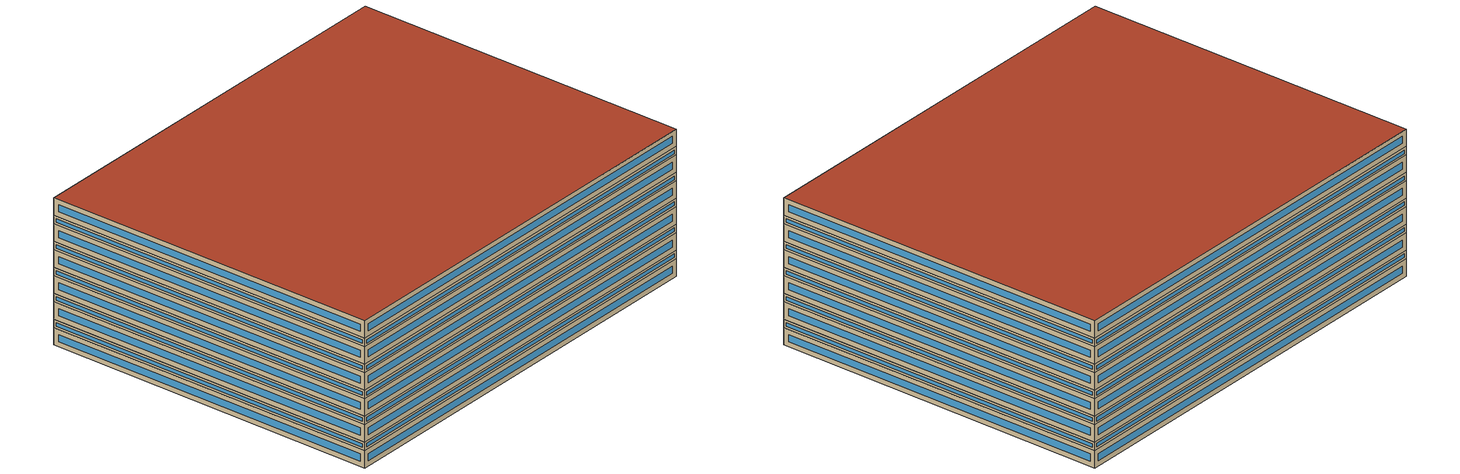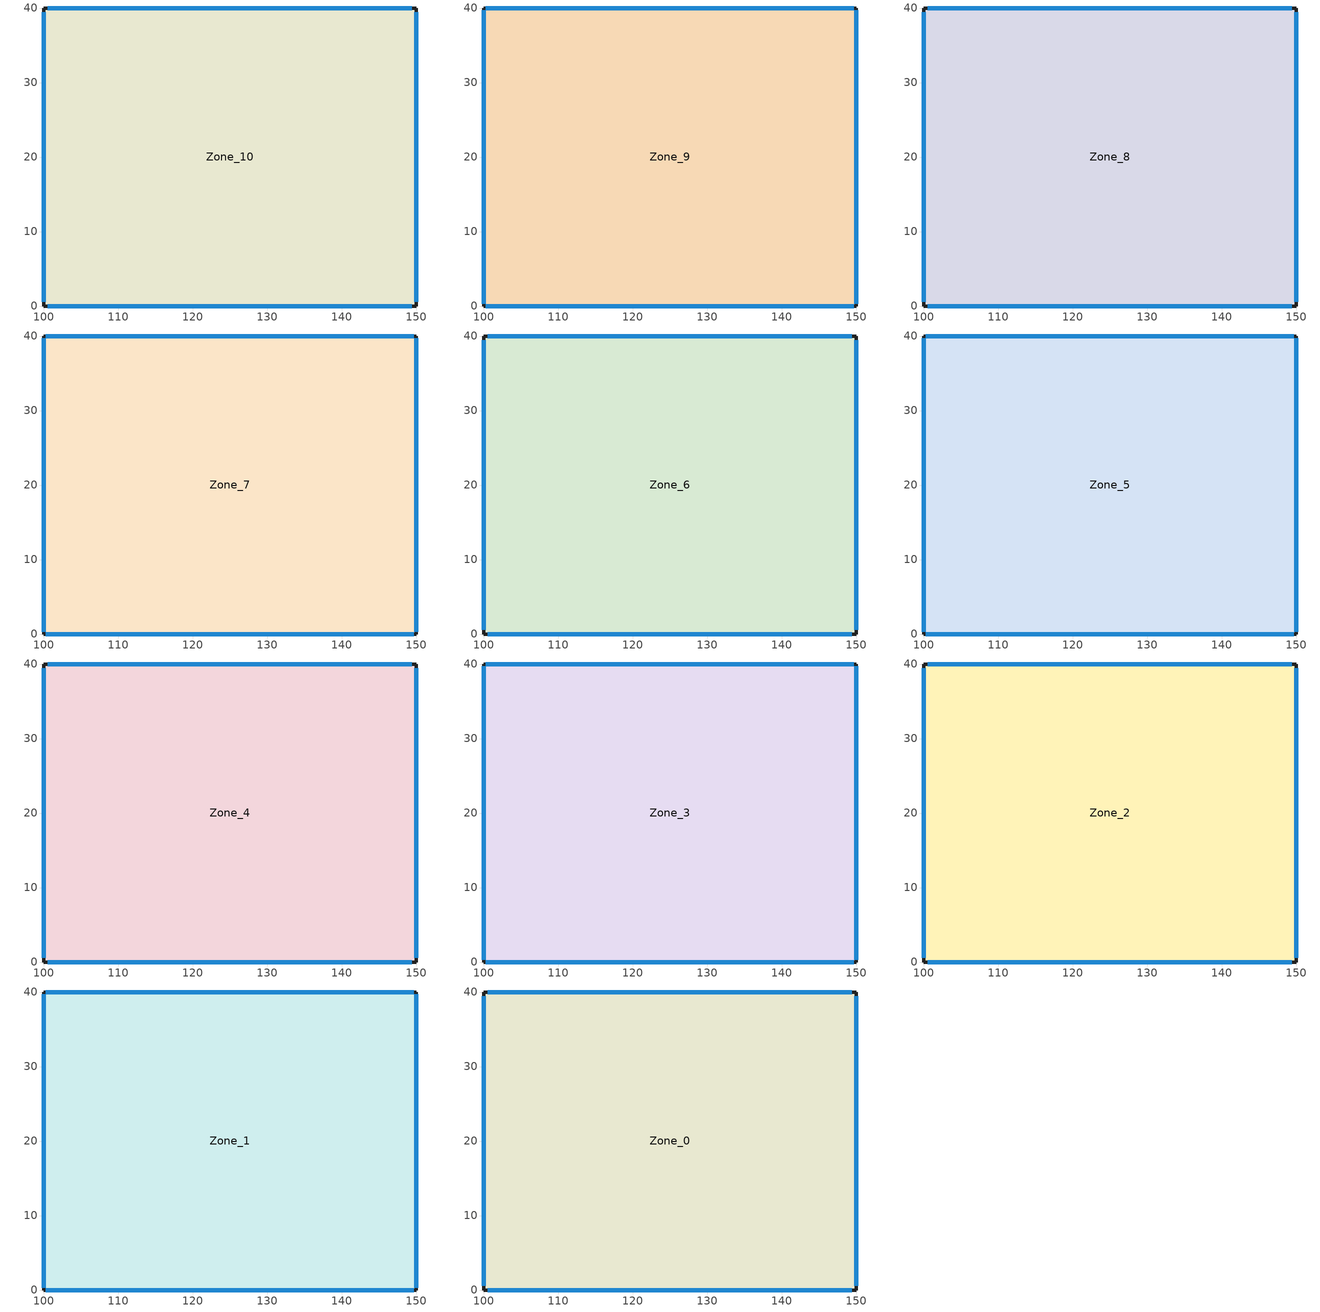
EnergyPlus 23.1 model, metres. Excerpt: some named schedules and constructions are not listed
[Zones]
Zone_10
 floor outside (90.1-2019 Nonresidential CZ 0 Exterior Floor (Mass)): 150,0 100,0 100,40 150,40 z0.5
 wall outside (90.1-2019 Nonresidential CZ 0 Exterior Wall (Mass)): 150,0 150,40 100,40 100,0 150,0 z0.5:2.5
 window (90.1-2019 Nonresidential CZ 0 Glazing (Operable)): 150,0.59 150,39.41 / 149.41,40 100.59,40 / 100,39.41 100,0.59 / 100.59,0 149.41,0 z1.09:1.91
Zone_9
 floor to Zone_10 (Interior Slab (Mass)_FLIPPED): 150,0 100,0 100,40 150,40 z2.5
 wall outside (90.1-2019 Nonresidential CZ 0 Exterior Wall (Mass)): 150,0 150,40 100,40 100,0 150,0 z2.5:3.5
 window (90.1-2019 Nonresidential CZ 0 Glazing (Operable)): 150,0.3 150,39.7 / 149.7,40 100.3,40 / 100,39.7 100,0.3 / 100.3,0 149.7,0 z2.8:3.2
Zone_8
 floor to Zone_9 (Interior Slab (Mass)_FLIPPED): 150,0 100,0 100,40 150,40 z3.5
 wall outside (90.1-2019 Nonresidential CZ 0 Exterior Wall (Mass)): 150,0 150,40 100,40 100,0 150,0 z3.5:5.5
 window (90.1-2019 Nonresidential CZ 0 Glazing (Operable)): 150,0.59 150,39.41 / 149.41,40 100.59,40 / 100,39.41 100,0.59 / 100.59,0 149.41,0 z4.09:4.91
Zone_7
 floor to Zone_8 (Interior Slab (Mass)_FLIPPED): 150,0 100,0 100,40 150,40 z5.5
 wall outside (90.1-2019 Nonresidential CZ 0 Exterior Wall (Mass)): 150,0 150,40 100,40 100,0 150,0 z5.5:6.5
 window (90.1-2019 Nonresidential CZ 0 Glazing (Operable)): 150,0.3 150,39.7 / 149.7,40 100.3,40 / 100,39.7 100,0.3 / 100.3,0 149.7,0 z5.8:6.2
Zone_6
 floor to Zone_7 (Interior Slab (Mass)_FLIPPED): 150,0 100,0 100,40 150,40 z6.5
 wall outside (90.1-2019 Nonresidential CZ 0 Exterior Wall (Mass)): 150,0 150,40 100,40 100,0 150,0 z6.5:8.5
 window (90.1-2019 Nonresidential CZ 0 Glazing (Operable)): 150,0.59 150,39.41 / 149.41,40 100.59,40 / 100,39.41 100,0.59 / 100.59,0 149.41,0 z7.09:7.91
Zone_5
 floor to Zone_6 (Interior Slab (Mass)_FLIPPED): 150,0 100,0 100,40 150,40 z8.5
 wall outside (90.1-2019 Nonresidential CZ 0 Exterior Wall (Mass)): 150,0 150,40 100,40 100,0 150,0 z8.5:9.5
 window (90.1-2019 Nonresidential CZ 0 Glazing (Operable)): 150,0.3 150,39.7 / 149.7,40 100.3,40 / 100,39.7 100,0.3 / 100.3,0 149.7,0 z8.8:9.2
Zone_4
 floor to Zone_5 (Interior Slab (Mass)_FLIPPED): 150,0 100,0 100,40 150,40 z9.5
 wall outside (90.1-2019 Nonresidential CZ 0 Exterior Wall (Mass)): 150,0 150,40 100,40 100,0 150,0 z9.5:11.5
 window (90.1-2019 Nonresidential CZ 0 Glazing (Operable)): 150,0.59 150,39.41 / 149.41,40 100.59,40 / 100,39.41 100,0.59 / 100.59,0 149.41,0 z10.09:10.91
Zone_3
 floor to Zone_4 (Interior Slab (Mass)_FLIPPED): 150,0 100,0 100,40 150,40 z11.5
 wall outside (90.1-2019 Nonresidential CZ 0 Exterior Wall (Mass)): 150,0 150,40 100,40 100,0 150,0 z11.5:12.5
 window (90.1-2019 Nonresidential CZ 0 Glazing (Operable)): 150,0.3 150,39.7 / 149.7,40 100.3,40 / 100,39.7 100,0.3 / 100.3,0 149.7,0 z11.8:12.2
Zone_2
 floor to Zone_3 (Interior Slab (Mass)_FLIPPED): 150,0 100,0 100,40 150,40 z12.5
 wall outside (90.1-2019 Nonresidential CZ 0 Exterior Wall (Mass)): 150,0 150,40 100,40 100,0 150,0 z12.5:14.5
 window (90.1-2019 Nonresidential CZ 0 Glazing (Operable)): 150,0.59 150,39.41 / 149.41,40 100.59,40 / 100,39.41 100,0.59 / 100.59,0 149.41,0 z13.09:13.91
Zone_1
 floor to Zone_2 (Interior Slab (Mass)_FLIPPED): 150,0 100,0 100,40 150,40 z14.5
 wall outside (90.1-2019 Nonresidential CZ 0 Exterior Wall (Mass)): 150,0 150,40 100,40 100,0 150,0 z14.5:15.5
 window (90.1-2019 Nonresidential CZ 0 Glazing (Operable)): 150,0.3 150,39.7 / 149.7,40 100.3,40 / 100,39.7 100,0.3 / 100.3,0 149.7,0 z14.8:15.2
Zone_0
 floor to Zone_1 (Interior Slab (Mass)_FLIPPED): 150,0 100,0 100,40 150,40 z15.5
 wall outside (90.1-2019 Nonresidential CZ 0 Exterior Wall (Mass)): 150,0 150,40 100,40 100,0 150,0 z15.5:17.5
 window (90.1-2019 Nonresidential CZ 0 Glazing (Operable)): 150,0.59 150,39.41 / 149.41,40 100.59,40 / 100,39.41 100,0.59 / 100.59,0 149.41,0 z16.09:16.91
 roof outside (90.1-2019 Nonresidential CZ 0 Exterior Roof (Mass)): 150,0 150,40 100,40 100,0 z17.5
[Schedule:Week:Daily]
NatVentAvail_Zone_1_40: 49316db7-593b-4673-a474-59197a7b1b01, 1ff4f55e-eb00-4cd6-aeb0-2d0123ac9bb8, 88ab5710-4397-4999-aae0-e881b17e4276, 4d286701-b92c-455e-b894-5453b1821da1, 3ac1dbba-62e1-4b42-843b-0831d408b5fa, 215fbbbf-0d91-4de5-9062-f723caeb6d96, 32cde240-e5fa-4eca-93c0-b3b2998749a0, 49316db7-593b-4673-a474-59197a7b1b01, 49316db7-593b-4673-a474-59197a7b1b01, 49316db7-593b-4673-a474-59197a7b1b01, 49316db7-593b-4673-a474-59197a7b1b01, 49316db7-593b-4673-a474-59197a7b1b01
NatVentAvail_Zone_1_41: 6f28c7cb-3fd8-4e08-998a-bdea174bcc86, f3d3fc48-a54b-4110-8d26-9df699d76dc6, 6e4e8352-0c73-4fca-8a74-9517e038c92e, 99579549-4a20-4b31-81c6-d9f0dc9459b8, 37744ef3-2540-4f8f-82d6-f57c2db8f54f, 315e8d59-c7a6-4108-a425-9f52c9d7d485, 1adca1df-f87a-410c-acf9-034743cee1dd, 6f28c7cb-3fd8-4e08-998a-bdea174bcc86, 6f28c7cb-3fd8-4e08-998a-bdea174bcc86, 6f28c7cb-3fd8-4e08-998a-bdea174bcc86, 6f28c7cb-3fd8-4e08-998a-bdea174bcc86, 6f28c7cb-3fd8-4e08-998a-bdea174bcc86
NatVentAvail_Zone_1_42: a7328972-b9bf-471a-a11c-f1c995075a82, 9cfb7f4e-4dc2-47ca-a554-8c610cbaf224, 7a431888-ab05-4895-86a7-ffc0a3587de8, 4091606e-c31f-4823-bc00-43d65248395d, b7e57ab2-a489-4fb2-8cde-1d494b646a68, 2216343d-3841-40f2-a49f-6097f0f677be, e343d537-4d09-4cd6-b268-66b1de04febb, a7328972-b9bf-471a-a11c-f1c995075a82, a7328972-b9bf-471a-a11c-f1c995075a82, a7328972-b9bf-471a-a11c-f1c995075a82, a7328972-b9bf-471a-a11c-f1c995075a82, a7328972-b9bf-471a-a11c-f1c995075a82
NatVentAvail_Zone_1_43: 3af410d3-c99c-4589-bc73-c9e9a6c0ab73, ca0514e6-15e5-43fc-9152-7c261e085220, a3b6db8e-9f9d-4135-82da-a6ac005a2d3a, d63bd568-5a6c-4449-b586-2ac1449fe94d, b1ce6598-c29e-4220-954f-77b5fde9ebf7, 2eeebe14-c9ee-4bc4-a164-070da2258496, 9161901d-0f7a-4078-8593-f09987c7db97, 3af410d3-c99c-4589-bc73-c9e9a6c0ab73, 3af410d3-c99c-4589-bc73-c9e9a6c0ab73, 3af410d3-c99c-4589-bc73-c9e9a6c0ab73, 3af410d3-c99c-4589-bc73-c9e9a6c0ab73, 3af410d3-c99c-4589-bc73-c9e9a6c0ab73
NatVentAvail_Zone_1_44: f20dfdc0-ebca-4051-904d-1e82afc3a595, 11bf2a74-0d18-48e4-8699-6777100bd28d, 9ea961b2-ac5c-4bc3-9e1a-967c93119fe7, 5d2b21ac-12a4-41b7-ad59-ca25f72bc6d4, 90a8540f-f645-4c42-afb4-43ef4d00fa04, 1b20a4ab-f55f-48fa-91a1-428f9ab924bf, bd81117e-db5f-4612-9e33-ac1c85f2e500, f20dfdc0-ebca-4051-904d-1e82afc3a595, f20dfdc0-ebca-4051-904d-1e82afc3a595, f20dfdc0-ebca-4051-904d-1e82afc3a595, f20dfdc0-ebca-4051-904d-1e82afc3a595, f20dfdc0-ebca-4051-904d-1e82afc3a595
NatVentAvail_Zone_1_45: 9561be1d-9728-4a63-9683-414e658ba770, 3c8b651d-c98e-4425-a7c7-2414b5bc7adb, b33bd7bf-34ac-49fa-a721-d53ede74d103, 36e1c470-c337-4b16-b0d2-bbd79bc27b91, e0b2708d-d036-4065-8009-799a6ab6b869, 1e1ed1b8-60ca-4858-92fd-03c2e15c98fc, 9561be1d-9728-4a63-9683-414e658ba770, 9561be1d-9728-4a63-9683-414e658ba770, 9561be1d-9728-4a63-9683-414e658ba770, 9561be1d-9728-4a63-9683-414e658ba770, 9561be1d-9728-4a63-9683-414e658ba770, 9561be1d-9728-4a63-9683-414e658ba770
NatVentAvail_Zone_1_46: 9b530ce9-eca5-4026-a7f3-7d5d08ebb73a, 9cfb7f4e-4dc2-47ca-a554-8c610cbaf224, efc2627a-638b-44db-a32b-ba7aabb29f3e, b9acaa56-f80d-405e-ac9f-cb2e204cb968, ae0897ba-8887-4847-a761-27c239ed7601, 3297a3ee-9c46-4016-8248-e6be1df6c419, ab1614ab-8b7d-4aa1-94da-80e3146759a0, 9b530ce9-eca5-4026-a7f3-7d5d08ebb73a, 9b530ce9-eca5-4026-a7f3-7d5d08ebb73a, 9b530ce9-eca5-4026-a7f3-7d5d08ebb73a, 9b530ce9-eca5-4026-a7f3-7d5d08ebb73a, 9b530ce9-eca5-4026-a7f3-7d5d08ebb73a
NatVentAvail_Zone_1_47: 515cca9f-4e25-4a83-8ddb-3425e52cfe38, 09789c35-cfb8-4bbf-a665-055d4ddc3414, 70b5d770-b65c-47d5-880c-bd9f8c16a181, cad569ce-6c94-44cb-8b06-e0dfcd3f8ebc, e02675c0-2145-4f2d-b866-b4437324e750, abe05051-f22d-4b8d-bc26-82020d40070c, cb54f970-1888-41eb-9152-91167afa7c9f, 515cca9f-4e25-4a83-8ddb-3425e52cfe38, 515cca9f-4e25-4a83-8ddb-3425e52cfe38, 515cca9f-4e25-4a83-8ddb-3425e52cfe38, 515cca9f-4e25-4a83-8ddb-3425e52cfe38, 515cca9f-4e25-4a83-8ddb-3425e52cfe38
NatVentAvail_Zone_1_48: 54c90973-5cc0-41e0-a3f7-258a48d5af04, 6780341f-c2db-469e-bb10-98202515659c, bec4e297-1fd8-41f1-bc3c-21d9c0d6a49e, 22b1dbbe-48a8-486d-a650-da732dd629e4, 5a30dced-8725-4129-b743-637dbfeefdcf, 8baa16bb-a770-4d34-814c-a8187f6184e9, 195f32c6-d95c-4cea-ad76-a6efbabf8828, 54c90973-5cc0-41e0-a3f7-258a48d5af04, 54c90973-5cc0-41e0-a3f7-258a48d5af04, 54c90973-5cc0-41e0-a3f7-258a48d5af04, 54c90973-5cc0-41e0-a3f7-258a48d5af04, 54c90973-5cc0-41e0-a3f7-258a48d5af04
NatVentAvail_Zone_1_49: 5535dfd7-1840-4866-b553-4c7d2a079241, 7ac7f299-17b0-4f22-873a-43e742d2bf2f, bcfb64e9-810d-47e1-8773-46ee2ec71daf, e0ab2e9f-16b6-4b2d-a3f6-866f0204b712, ece5d0b2-caa5-42af-8b0c-2044de4c1a93, 681e4c00-ee07-4746-bba2-828fb4a86f7a, 19106470-ebe0-4fd6-aba5-e244b25a6a50, 5535dfd7-1840-4866-b553-4c7d2a079241, 5535dfd7-1840-4866-b553-4c7d2a079241, 5535dfd7-1840-4866-b553-4c7d2a079241, 5535dfd7-1840-4866-b553-4c7d2a079241, 5535dfd7-1840-4866-b553-4c7d2a079241
NatVentAvail_Zone_1_50: 061ec2b3-2852-460e-8bc0-9fd7884f8d77, 88ab5710-4397-4999-aae0-e881b17e4276, 3f37206c-4197-45cd-98ea-0984f4deacec, 72450507-12fe-49ff-b89a-2fc7617f1e69, bfb82fbf-b47d-4d48-ae5d-551a76c600b6, 8aab0947-abcf-4301-870c-0dd4ea232bfe, 716afb38-1443-430a-b722-17b5f5ea314b, 061ec2b3-2852-460e-8bc0-9fd7884f8d77, 061ec2b3-2852-460e-8bc0-9fd7884f8d77, 061ec2b3-2852-460e-8bc0-9fd7884f8d77, 061ec2b3-2852-460e-8bc0-9fd7884f8d77, 061ec2b3-2852-460e-8bc0-9fd7884f8d77
NatVentAvail_Zone_1_51: f649436d-c745-4121-b6a8-7e4811c78565, 6a90260f-5a77-45cd-af74-3d8e9420df5e, e83e513a-5cc3-4951-919f-0acb3c551088, 21332c96-ee0f-4f07-8ed8-9d81e801c9cd, a8efd32e-b182-4a8a-838c-d9f33b935da4, 96f2065a-acc6-4bd9-8c1b-8470a197e6e6, 3ea86236-a702-47e3-8e0d-a12033049186, f649436d-c745-4121-b6a8-7e4811c78565, f649436d-c745-4121-b6a8-7e4811c78565, f649436d-c745-4121-b6a8-7e4811c78565, f649436d-c745-4121-b6a8-7e4811c78565, f649436d-c745-4121-b6a8-7e4811c78565
NatVentAvail_Zone_1_52: ba30712a-261f-415b-a7e0-54356889589b, ba30712a-261f-415b-a7e0-54356889589b, ba30712a-261f-415b-a7e0-54356889589b, ba30712a-261f-415b-a7e0-54356889589b, ba30712a-261f-415b-a7e0-54356889589b, ba30712a-261f-415b-a7e0-54356889589b, ba30712a-261f-415b-a7e0-54356889589b, ba30712a-261f-415b-a7e0-54356889589b, ba30712a-261f-415b-a7e0-54356889589b, ba30712a-261f-415b-a7e0-54356889589b, ba30712a-261f-415b-a7e0-54356889589b, ba30712a-261f-415b-a7e0-54356889589b
CoolAvail_Zone_2_0: 45735616-b2b6-4659-9007-e98fcdeeb41a, bee6b387-4d5e-4adb-b40b-2d77ddca55e5, 3a48376d-20cd-4bba-b36f-86c63b9ac52a, df38ffa7-593c-4015-b16a-774c36ff343f, b46b6d6e-4c68-48b8-a44c-f68aec9fa1f5, 6f20e371-e905-45ff-bfaf-3c4e4b2f6c1f, d33addf9-3e4f-4066-ad29-e74b2ac8d158, 45735616-b2b6-4659-9007-e98fcdeeb41a, 45735616-b2b6-4659-9007-e98fcdeeb41a, 45735616-b2b6-4659-9007-e98fcdeeb41a, 45735616-b2b6-4659-9007-e98fcdeeb41a, 45735616-b2b6-4659-9007-e98fcdeeb41a
CoolAvail_Zone_2_1: f4a2c2a8-6a30-4858-af05-fa7fe88aa03f, 123fdfc5-2a34-42e2-a59b-9266109ac945, 02765e4a-7390-4a99-a03b-117e835a0fcd, 81f3ba6f-d2af-40de-8324-ff5e4c9c1e29, bd52deb5-58d0-44fd-8660-97501851f56e, 74daaa1f-2ec1-46a9-bae6-f6bf3065e719, 3c379e7a-4bf1-4403-b208-dc5fe1048df2, f4a2c2a8-6a30-4858-af05-fa7fe88aa03f, f4a2c2a8-6a30-4858-af05-fa7fe88aa03f, f4a2c2a8-6a30-4858-af05-fa7fe88aa03f, f4a2c2a8-6a30-4858-af05-fa7fe88aa03f, f4a2c2a8-6a30-4858-af05-fa7fe88aa03f
CoolAvail_Zone_2_2: a0fd59c7-d126-44cf-b412-6338062f7ca9, 94490f4e-fb9c-40d4-8c86-7b4855d197ab, bd52deb5-58d0-44fd-8660-97501851f56e, 21b91c89-6676-400a-9a28-4d138fb9ab44, bee6b387-4d5e-4adb-b40b-2d77ddca55e5, 6bde32fa-5429-49f1-963e-181384f1e10e, 0069a858-01c8-4d90-b737-f047621475dc, a0fd59c7-d126-44cf-b412-6338062f7ca9, a0fd59c7-d126-44cf-b412-6338062f7ca9, a0fd59c7-d126-44cf-b412-6338062f7ca9, a0fd59c7-d126-44cf-b412-6338062f7ca9, a0fd59c7-d126-44cf-b412-6338062f7ca9
CoolAvail_Zone_2_3: 8ac08239-8bdb-4184-9bfe-3cb0b5e9a97e, f7465ff5-cc3b-4403-82c9-82521ef3cb90, a1561be3-55ee-4e57-a287-591a479e8bf1, b73a8764-2c93-4235-99de-2399ed545a44, 87ddf09f-0acc-4952-84e5-459877a3d10f, 45735616-b2b6-4659-9007-e98fcdeeb41a, 5f942b04-503d-43e7-8c57-0119571af138, 8ac08239-8bdb-4184-9bfe-3cb0b5e9a97e, 8ac08239-8bdb-4184-9bfe-3cb0b5e9a97e, 8ac08239-8bdb-4184-9bfe-3cb0b5e9a97e, 8ac08239-8bdb-4184-9bfe-3cb0b5e9a97e, 8ac08239-8bdb-4184-9bfe-3cb0b5e9a97e
CoolAvail_Zone_2_4: b87b3b1c-751c-42fa-92db-3c0539987839, 8e94b0bc-d4b0-4aff-9e56-76a1adbb8d0a, 6896a997-09bc-4cb5-adef-ad1bdb4518cb, e380c8b1-286c-4a9c-aa02-f7e6a70574e0, c00eba58-7d6f-4fdd-ac65-0fd2af3947e4, ed3caabc-092e-42be-8969-d36d5941d1e9, 8e94b0bc-d4b0-4aff-9e56-76a1adbb8d0a, b87b3b1c-751c-42fa-92db-3c0539987839, b87b3b1c-751c-42fa-92db-3c0539987839, b87b3b1c-751c-42fa-92db-3c0539987839, b87b3b1c-751c-42fa-92db-3c0539987839, b87b3b1c-751c-42fa-92db-3c0539987839
CoolAvail_Zone_2_5: bfa7a8d4-6c56-4eff-bc5e-0618cf705621, 9cbed45e-63e8-4420-9a23-7f25957aa236, ef76ad71-7aaa-48a0-8e2c-fa70e842b56d, a43690ce-abb1-4da6-8cce-8481ea17eb74, 9cea89d7-eb24-4dcb-80fd-6958ede221d2, f4515d3c-328b-4c36-b737-3e4fbc606386, d6c9fbda-9c15-47d9-b869-da36010bdc4e, bfa7a8d4-6c56-4eff-bc5e-0618cf705621, bfa7a8d4-6c56-4eff-bc5e-0618cf705621, bfa7a8d4-6c56-4eff-bc5e-0618cf705621, bfa7a8d4-6c56-4eff-bc5e-0618cf705621, bfa7a8d4-6c56-4eff-bc5e-0618cf705621
CoolAvail_Zone_2_6: 59e5be97-33a9-4e03-82cd-77cbf9fea0a8, f5dad141-542a-48d2-b0c4-1b4ec5e46d7d, e0329e75-8594-46f3-8365-09f184f3d3c9, b85ddf77-71dd-4be8-8f48-0589f0cc54c9, 7c17c076-9c5c-4c49-8d7e-45ff4d4fd69f, 12a81014-9a70-4d75-962c-54732fd2817a, c8675d83-cc90-463b-8c33-fb7fa0b07f96, 59e5be97-33a9-4e03-82cd-77cbf9fea0a8, 59e5be97-33a9-4e03-82cd-77cbf9fea0a8, 59e5be97-33a9-4e03-82cd-77cbf9fea0a8, 59e5be97-33a9-4e03-82cd-77cbf9fea0a8, 59e5be97-33a9-4e03-82cd-77cbf9fea0a8
CoolAvail_Zone_2_7: cc56d085-d39f-49b6-9984-6ebc21cebae5, 10959cd0-f199-414d-9872-cf62450d83ae, 3cb80067-d96f-4fd9-81ae-80d8df03a0bd, d27c0b45-92c3-4db3-94aa-8d0116486a5d, faa8700b-9fde-41c6-9d48-d74e5590db6a, be9f164d-7db2-450c-ba37-8baf8c0ef6a5, 0efa19ce-e470-418a-8fb1-a87900ff5547, cc56d085-d39f-49b6-9984-6ebc21cebae5, cc56d085-d39f-49b6-9984-6ebc21cebae5, cc56d085-d39f-49b6-9984-6ebc21cebae5, cc56d085-d39f-49b6-9984-6ebc21cebae5, cc56d085-d39f-49b6-9984-6ebc21cebae5
CoolAvail_Zone_2_8: 11e1f09c-7582-4db8-b70a-5f12b58b5dc1, 8d978f04-2901-4319-afd5-be1bd5bee483, 486659df-fef1-48ce-bb1c-c3dd13010f79, 0366723c-bc0d-41cf-a795-b8832c644d88, d8c662f0-4c6b-42ae-a5f8-e1e0e819b8d4, 562e9b33-d1b3-493e-8375-723c1353a6f5, 8a405f9d-42d0-44d9-96d0-330464419840, 11e1f09c-7582-4db8-b70a-5f12b58b5dc1, 11e1f09c-7582-4db8-b70a-5f12b58b5dc1, 11e1f09c-7582-4db8-b70a-5f12b58b5dc1, 11e1f09c-7582-4db8-b70a-5f12b58b5dc1, 11e1f09c-7582-4db8-b70a-5f12b58b5dc1
CoolAvail_Zone_2_9: f2db2952-6156-4be0-b031-513d2b609a8c, c3d44b06-ad62-4a2a-9ce1-f80689ff660c, 8a405f9d-42d0-44d9-96d0-330464419840, 26011c86-58b0-47a6-b7ac-7f8563470614, ee257502-f434-459f-b2b2-f89f0795eda3, 5e1cf9e3-ebf4-4ece-97b1-18b0a8a31690, 263a5a61-1005-4029-ad1b-b767cfe35c9a, f2db2952-6156-4be0-b031-513d2b609a8c, f2db2952-6156-4be0-b031-513d2b609a8c, f2db2952-6156-4be0-b031-513d2b609a8c, f2db2952-6156-4be0-b031-513d2b609a8c, f2db2952-6156-4be0-b031-513d2b609a8c
CoolAvail_Zone_2_10: b28ff34a-97d2-4053-96a5-9acbe20769d3, 8a405f9d-42d0-44d9-96d0-330464419840, 63384a4c-9a77-477f-b9fc-a7fdd59f03d3, c76344e2-4c84-49b0-b137-45472a97be06, dacf9c4f-a16a-4dea-aa38-e56684c88150, d44360a1-31f5-418b-95dc-6b8b4617e77d, 5390ab0d-8085-4e6a-8bdc-433647d100b4, b28ff34a-97d2-4053-96a5-9acbe20769d3, b28ff34a-97d2-4053-96a5-9acbe20769d3, b28ff34a-97d2-4053-96a5-9acbe20769d3, b28ff34a-97d2-4053-96a5-9acbe20769d3, b28ff34a-97d2-4053-96a5-9acbe20769d3
CoolAvail_Zone_2_11: 8a405f9d-42d0-44d9-96d0-330464419840, 2b8d5e29-07b5-4375-84f3-7e73669e9175, 3a0204a8-4d5d-41e9-8140-a7a473ba1b05, cb9b3dab-3040-43a9-9f2c-7b7c161b15a6, a3d280ab-82f1-45d7-8cca-5a24b01e2a6f, c001c453-f69e-448c-8d33-b542edf875d6, 191eb09b-cef3-4d27-8d14-0055ef203aa4, 8a405f9d-42d0-44d9-96d0-330464419840, 8a405f9d-42d0-44d9-96d0-330464419840, 8a405f9d-42d0-44d9-96d0-330464419840, 8a405f9d-42d0-44d9-96d0-330464419840, 8a405f9d-42d0-44d9-96d0-330464419840
CoolAvail_Zone_2_12: 8d9dd40b-f5b2-4f36-824a-397c20008174, 41e65c28-817b-4d10-8260-7fd657d4a8b6, e3f1449a-5789-42cc-85f7-f1df5d4685aa, b015f029-59fd-4882-8d7d-9e79fa4d0a65, e2ee728e-757a-497b-b5b6-d78eaf94be34, d8f13d92-78d2-4bae-a025-28c6bf115016, c376802d-16c4-43a9-a7ce-9245a3954db4, 8d9dd40b-f5b2-4f36-824a-397c20008174, 8d9dd40b-f5b2-4f36-824a-397c20008174, 8d9dd40b-f5b2-4f36-824a-397c20008174, 8d9dd40b-f5b2-4f36-824a-397c20008174, 8d9dd40b-f5b2-4f36-824a-397c20008174
CoolAvail_Zone_2_13: 6a0dd6d0-2053-4e08-afd2-584c9f20a87a, 29de9b9f-1699-40cd-89d7-d4e65299d2f3, 75d18138-b2cd-4d38-b6c1-a88f72da3fcc, bd7f5a20-327d-4547-bbc3-5b7452d7e966, bb364aa2-3d88-425e-afcd-be4a77a556ae, 9d736532-3372-4234-86f8-cec98393f69c, 51f0637d-8233-4b49-a189-c331064c739d, 6a0dd6d0-2053-4e08-afd2-584c9f20a87a, 6a0dd6d0-2053-4e08-afd2-584c9f20a87a, 6a0dd6d0-2053-4e08-afd2-584c9f20a87a, 6a0dd6d0-2053-4e08-afd2-584c9f20a87a, 6a0dd6d0-2053-4e08-afd2-584c9f20a87a
CoolAvail_Zone_2_14: 3b64f659-7a87-43c0-8593-ffb75930c7f4, 9866af8d-7ab0-4c81-8db6-ce00146023e8, 02405d4e-0d02-4eff-9657-d8f9128f4eab, b917b18e-be4c-4d95-8ca7-ef00fec35358, 70c9cd82-fe0e-49ee-aaf4-1c8ff27f5354, 42b8bfae-4ab3-4b91-9049-5aef0e0a45b5, 9cbcde63-174f-4098-b545-8a02de437128, 3b64f659-7a87-43c0-8593-ffb75930c7f4, 3b64f659-7a87-43c0-8593-ffb75930c7f4, 3b64f659-7a87-43c0-8593-ffb75930c7f4, 3b64f659-7a87-43c0-8593-ffb75930c7f4, 3b64f659-7a87-43c0-8593-ffb75930c7f4
CoolAvail_Zone_2_15: 19dac5b0-28fc-460c-81f9-3dbb121f2bf8, e9c57910-916d-46b4-aea8-ffc3126c18fa, 2e73e53b-a754-47bd-965a-2e9b6a3bb011, 3f37206c-4197-45cd-98ea-0984f4deacec, 8f52b9ad-d695-459a-8123-1d00cf1d1862, 923948f4-e046-4f33-9833-6f095076ca41, 2b3fc603-4b4f-4d7a-8bc2-6e0e08bcdc7b, 19dac5b0-28fc-460c-81f9-3dbb121f2bf8, 19dac5b0-28fc-460c-81f9-3dbb121f2bf8, 19dac5b0-28fc-460c-81f9-3dbb121f2bf8, 19dac5b0-28fc-460c-81f9-3dbb121f2bf8, 19dac5b0-28fc-460c-81f9-3dbb121f2bf8
CoolAvail_Zone_2_16: 2b24e0a0-77cd-4c2a-b642-03fc66f5c8b9, 106d7206-3cd6-40aa-bb3f-d1aa542cc2ae, d8816c3b-0b15-4ece-87b0-550193ae6b3b, 90097c4d-ccdb-4846-818d-3cb2f30ef5dc, 61b5032f-cd16-4827-b89d-23ab93cb0bca, 18b198f9-c7da-4087-b865-159950c574c9, df11aa4b-5de7-4dcf-b1b6-ac577a82ad4a, 2b24e0a0-77cd-4c2a-b642-03fc66f5c8b9, 2b24e0a0-77cd-4c2a-b642-03fc66f5c8b9, 2b24e0a0-77cd-4c2a-b642-03fc66f5c8b9, 2b24e0a0-77cd-4c2a-b642-03fc66f5c8b9, 2b24e0a0-77cd-4c2a-b642-03fc66f5c8b9
CoolAvail_Zone_2_17: 30b9171a-7657-45ad-8017-84e6404a233f, eef20202-03ec-4909-bd15-b857f90d6a31, bfdf7701-11bf-443c-8628-7934162078ba, d15e5b5d-5e37-4174-a93b-1081d327ba36, dcbeb821-1698-4cac-b286-aea139742297, 7116dbe5-212a-4f86-9218-e9f82299a115, 38d1916f-2a8a-4ab0-92c9-4a2c45943095, 30b9171a-7657-45ad-8017-84e6404a233f, 30b9171a-7657-45ad-8017-84e6404a233f, 30b9171a-7657-45ad-8017-84e6404a233f, 30b9171a-7657-45ad-8017-84e6404a233f, 30b9171a-7657-45ad-8017-84e6404a233f
CoolAvail_Zone_2_18: 0a7de23c-0324-448c-89ba-2cd380fbd515, 2aff8466-0908-4b61-bc1a-6bceaf2a4e85, aebfd59d-58d0-45e9-a04d-295ea184cf9d, 0a7de23c-0324-448c-89ba-2cd380fbd515, def8fd52-9c04-459b-b488-edd1ceb558e8, 2724fd72-7d31-4623-8ce8-dae60800fc56, a52faff9-5955-42e7-a57b-6a64d24945f9, 0a7de23c-0324-448c-89ba-2cd380fbd515, 0a7de23c-0324-448c-89ba-2cd380fbd515, 0a7de23c-0324-448c-89ba-2cd380fbd515, 0a7de23c-0324-448c-89ba-2cd380fbd515, 0a7de23c-0324-448c-89ba-2cd380fbd515
CoolAvail_Zone_2_19: 51f33bcb-c1b9-4dbf-a088-91283180cc94, f02aa9f5-7836-4d4f-86de-6ff0b72cae85, e110b118-d81a-4b43-8216-c1da41565a46, a215011d-4356-478b-a21d-b576fe264fa7, 516b1c36-25e3-4fd2-ba88-c9e099409a74, 2c939a17-2f24-48a6-9bbb-2f1d91a34e61, 83adf70c-07ae-41d9-8fd2-a52c17277c96, 51f33bcb-c1b9-4dbf-a088-91283180cc94, 51f33bcb-c1b9-4dbf-a088-91283180cc94, 51f33bcb-c1b9-4dbf-a088-91283180cc94, 51f33bcb-c1b9-4dbf-a088-91283180cc94, 51f33bcb-c1b9-4dbf-a088-91283180cc94
CoolAvail_Zone_2_20: 5dda5916-6d3c-48d9-a4eb-7cd58c6ca905, 90be5a14-d185-49e9-b411-98636482d1e4, 51f33bcb-c1b9-4dbf-a088-91283180cc94, 7a625284-486a-4df8-a195-787275be78b9, 2d9d3bc2-2be8-40e2-ba93-16945def3971, 50c1e71f-3c6f-4dce-aea5-29f5db3406b0, 3b2a50bb-8273-4419-a75b-b061611c1ee3, 5dda5916-6d3c-48d9-a4eb-7cd58c6ca905, 5dda5916-6d3c-48d9-a4eb-7cd58c6ca905, 5dda5916-6d3c-48d9-a4eb-7cd58c6ca905, 5dda5916-6d3c-48d9-a4eb-7cd58c6ca905, 5dda5916-6d3c-48d9-a4eb-7cd58c6ca905
CoolAvail_Zone_2_21: 79654032-0147-43e8-b268-009458f05259, 9cbed45e-63e8-4420-9a23-7f25957aa236, 033e5d23-12a7-46dc-9698-c5c22ac64766, ca0514e6-15e5-43fc-9152-7c261e085220, e4cf8d18-b06a-4275-8dae-d644d1fffa45, 5dfc78b0-88dd-4231-a396-0eb56cbd5de2, ad5cdd03-fd0d-46d1-a952-4600b6bc9a7e, 79654032-0147-43e8-b268-009458f05259, 79654032-0147-43e8-b268-009458f05259, 79654032-0147-43e8-b268-009458f05259, 79654032-0147-43e8-b268-009458f05259, 79654032-0147-43e8-b268-009458f05259
CoolAvail_Zone_2_22: ae0897ba-8887-4847-a761-27c239ed7601, e9241817-41b8-4c97-a5ac-5b412bfbf647, 6ed750c0-6651-479f-8583-a43f3ec745a4, ab5efb21-1b2c-4519-9a10-06b047222dca, 46cdaba4-7fc0-49bc-aa2e-e63d6e3d887b, 9b530ce9-eca5-4026-a7f3-7d5d08ebb73a, a49a7585-76db-4f9a-93a1-7b1e433aaa8e, ae0897ba-8887-4847-a761-27c239ed7601, ae0897ba-8887-4847-a761-27c239ed7601, ae0897ba-8887-4847-a761-27c239ed7601, ae0897ba-8887-4847-a761-27c239ed7601, ae0897ba-8887-4847-a761-27c239ed7601
CoolAvail_Zone_2_23: bf5dcc97-0650-4216-94ab-1fe1f55276a6, aaa1963e-e4e9-4f0a-8b44-b0072f10ddaf, b3fd5bc3-90ed-4f8e-8d6f-127abbd410e7, 532fc8c8-b428-4593-a29f-3708c2500318, c4eee6c1-9e5e-41c9-af96-8911827a25c9, db590865-4fe0-4535-94e5-8bd3e82d6c2f, 4a43e340-611f-4e7f-be46-f3b1aaa300a3, bf5dcc97-0650-4216-94ab-1fe1f55276a6, bf5dcc97-0650-4216-94ab-1fe1f55276a6, bf5dcc97-0650-4216-94ab-1fe1f55276a6, bf5dcc97-0650-4216-94ab-1fe1f55276a6, bf5dcc97-0650-4216-94ab-1fe1f55276a6
CoolAvail_Zone_2_24: b4f70b77-5474-4961-b665-f4b872168fce, 62a84dcf-005e-479f-bf49-5971cac001d6, 95043a9f-ae9f-4096-93dd-0030d5745bee, 71b5a1bf-89df-478a-94ba-3e6d224b1fce, 067f6a9f-440f-4da4-bc3c-4016dbe239e3, 51920650-d57b-432c-8473-77c249c60af3, 4e089610-16fc-4de8-8654-57ed60320646, b4f70b77-5474-4961-b665-f4b872168fce, b4f70b77-5474-4961-b665-f4b872168fce, b4f70b77-5474-4961-b665-f4b872168fce, b4f70b77-5474-4961-b665-f4b872168fce, b4f70b77-5474-4961-b665-f4b872168fce
CoolAvail_Zone_2_25: 3a8ff466-1572-43e3-b7c1-fb57bae7e5f6, af582de9-854c-4b27-ac37-ec64c0e964a6, 9561be1d-9728-4a63-9683-414e658ba770, 0c5d451c-b26a-42e6-8045-81209f73361d, 13c9dcf3-7c3c-4939-99bc-a66501a51218, bd35f572-6c14-4c75-a87f-39b822fabd9c, a0464ed6-f6ce-463c-902f-f49dfcaf50e5, 3a8ff466-1572-43e3-b7c1-fb57bae7e5f6, 3a8ff466-1572-43e3-b7c1-fb57bae7e5f6, 3a8ff466-1572-43e3-b7c1-fb57bae7e5f6, 3a8ff466-1572-43e3-b7c1-fb57bae7e5f6, 3a8ff466-1572-43e3-b7c1-fb57bae7e5f6
CoolAvail_Zone_2_26: 1a058e7b-2432-44ee-a387-212f9af2a98e, 89cbe1b4-be8d-420b-ad1d-481134bae030, e2c5f702-147f-4f45-8f93-eb151656052a, e8feb143-6619-4e44-abe4-59084b4926e8, d6372546-09e3-4d54-a7ad-aef5bb923712, bc1f5db8-0343-4289-98cc-e794d962400e, 8e44327a-f274-4954-8564-baa047c96d54, 1a058e7b-2432-44ee-a387-212f9af2a98e, 1a058e7b-2432-44ee-a387-212f9af2a98e, 1a058e7b-2432-44ee-a387-212f9af2a98e, 1a058e7b-2432-44ee-a387-212f9af2a98e, 1a058e7b-2432-44ee-a387-212f9af2a98e
CoolAvail_Zone_2_27: 5ebd543f-653b-4453-a2d1-aa20cdf9a81a, bec830b0-02b2-4883-9ad5-dd031b4d9da0, ac1a399e-7844-498d-8094-53b89d6a8a63, b0a6c523-17be-4de8-a007-4749900e1979, 89440362-d1a5-4c98-b4b5-20ca6e0c723e, 9bd72d2d-7662-4cc1-85ea-05f916025e89, e36e2bb7-caca-44e1-8e18-b27da54db28d, 5ebd543f-653b-4453-a2d1-aa20cdf9a81a, 5ebd543f-653b-4453-a2d1-aa20cdf9a81a, 5ebd543f-653b-4453-a2d1-aa20cdf9a81a, 5ebd543f-653b-4453-a2d1-aa20cdf9a81a, 5ebd543f-653b-4453-a2d1-aa20cdf9a81a
CoolAvail_Zone_2_28: 52f27922-8312-42f5-9ce3-bbaede20f962, d69800f2-0a2a-4179-96c9-3c352552a6cb, a7b39a6e-c28e-400f-b0cb-b89a44eba3be, 3c63a5d8-3374-4310-95cc-48742d6db97b, d15e5b5d-5e37-4174-a93b-1081d327ba36, 3a47506a-f390-4411-a07b-474aca295586, 79654032-0147-43e8-b268-009458f05259, 52f27922-8312-42f5-9ce3-bbaede20f962, 52f27922-8312-42f5-9ce3-bbaede20f962, 52f27922-8312-42f5-9ce3-bbaede20f962, 52f27922-8312-42f5-9ce3-bbaede20f962, 52f27922-8312-42f5-9ce3-bbaede20f962
CoolAvail_Zone_2_29: 9bbad1f3-deb7-427f-9d25-8d7d36413950, 53c1ea5d-1ebb-48b4-bd44-e5e57a493b47, 571e5022-c7a9-4193-872e-adb23b875967, fd1eebb7-ae25-4a0b-9ae9-f39244b66f8c, d15e5b5d-5e37-4174-a93b-1081d327ba36, d15e5b5d-5e37-4174-a93b-1081d327ba36, b8639eff-2515-4373-8ad7-ac73a9e1f874, 9bbad1f3-deb7-427f-9d25-8d7d36413950, 9bbad1f3-deb7-427f-9d25-8d7d36413950, 9bbad1f3-deb7-427f-9d25-8d7d36413950, 9bbad1f3-deb7-427f-9d25-8d7d36413950, 9bbad1f3-deb7-427f-9d25-8d7d36413950
CoolAvail_Zone_2_30: 7184da34-240c-4b6d-93ce-fbc2130ab747, 8a405f9d-42d0-44d9-96d0-330464419840, dc97af03-2384-4bb0-99b3-728cf9247e1d, 3a76f166-5242-40e2-934c-137b1db0427f, 603d38bc-9358-45a7-b500-89b06c01529a, 4439b08b-b3b5-4bb0-872a-ef064c6df472, 961611fc-6cb6-40a5-a8bc-84e99b759f59, 7184da34-240c-4b6d-93ce-fbc2130ab747, 7184da34-240c-4b6d-93ce-fbc2130ab747, 7184da34-240c-4b6d-93ce-fbc2130ab747, 7184da34-240c-4b6d-93ce-fbc2130ab747, 7184da34-240c-4b6d-93ce-fbc2130ab747
CoolAvail_Zone_2_31: 5a908684-f9cf-45b4-b5b8-ae8a123e500a, 7a625284-486a-4df8-a195-787275be78b9, 571e5022-c7a9-4193-872e-adb23b875967, 51099a20-6c29-4076-87bc-da8d38a44a4c, 9f34e41f-fa0a-4cca-84f2-8a4b7e5c9fff, 2e3ce53a-b27f-4b19-865a-8a59f8f3d9be, fb570989-6d79-4e23-96a0-bc028a045480, 5a908684-f9cf-45b4-b5b8-ae8a123e500a, 5a908684-f9cf-45b4-b5b8-ae8a123e500a, 5a908684-f9cf-45b4-b5b8-ae8a123e500a, 5a908684-f9cf-45b4-b5b8-ae8a123e500a, 5a908684-f9cf-45b4-b5b8-ae8a123e500a
CoolAvail_Zone_2_32: 33920dee-67d3-4b8c-8265-b6fee3f7193f, 4d3eb448-9b0c-49e7-af43-dd11c7dbcc7f, 14827110-bb91-4569-9464-842db7c2f4c9, 4415725f-ac32-4013-943e-1ba89236a3ae, cde782c4-b684-40ae-8943-953bc67c3267, 680fbcb8-d65b-47a6-8f7d-5d6d7eec2a61, a5b1e0ee-6456-494a-ac05-9d128e00ea1b, 33920dee-67d3-4b8c-8265-b6fee3f7193f, 33920dee-67d3-4b8c-8265-b6fee3f7193f, 33920dee-67d3-4b8c-8265-b6fee3f7193f, 33920dee-67d3-4b8c-8265-b6fee3f7193f, 33920dee-67d3-4b8c-8265-b6fee3f7193f
CoolAvail_Zone_2_33: e6622f1f-2e6a-4cb0-9cfe-3307bc4e7330, ba0a8b03-b524-4944-950f-25f97ced0e71, 5e71a3d9-717c-4ec3-b2c5-cc67a8577d65, 0d333b0c-b992-4e52-952e-bc08f7f16e68, c7fc317e-73be-4404-b4ac-a850ff035b45, 033e5d23-12a7-46dc-9698-c5c22ac64766, 96585438-17a9-4f2d-ba76-5f25d7acb26b, e6622f1f-2e6a-4cb0-9cfe-3307bc4e7330, e6622f1f-2e6a-4cb0-9cfe-3307bc4e7330, e6622f1f-2e6a-4cb0-9cfe-3307bc4e7330, e6622f1f-2e6a-4cb0-9cfe-3307bc4e7330, e6622f1f-2e6a-4cb0-9cfe-3307bc4e7330
CoolAvail_Zone_2_34: 58776fbb-131a-4163-bc9f-bdc5d5c2f7db, 3c21969f-b920-492f-a4b9-10ae55c85706, 61b357f4-f6e6-4925-b387-1de39b7cc1fa, 0fa62410-a4f8-424e-bd98-b743837af38e, 502d5453-6122-42a2-9195-6f643fa86aa6, 348f92fa-facd-4d59-8293-b884daa41336, 975a310a-3582-4e8e-bbb1-4e74cdb09bf2, 58776fbb-131a-4163-bc9f-bdc5d5c2f7db, 58776fbb-131a-4163-bc9f-bdc5d5c2f7db, 58776fbb-131a-4163-bc9f-bdc5d5c2f7db, 58776fbb-131a-4163-bc9f-bdc5d5c2f7db, 58776fbb-131a-4163-bc9f-bdc5d5c2f7db
CoolAvail_Zone_2_35: 0a0e94e5-17e9-4f55-b6ba-0cff2d60cb48, 656ac055-7b5f-4ee6-a593-05e85dcc2151, f4a2c2a8-6a30-4858-af05-fa7fe88aa03f, d37df644-2e9c-4d79-a21b-c2ce73d4f76b, c8675d83-cc90-463b-8c33-fb7fa0b07f96, 2c28fc9b-8a8b-4620-840b-bf0f7868a53c, 4eb883bc-be96-4aad-97b9-e9b3bf60c7c0, 0a0e94e5-17e9-4f55-b6ba-0cff2d60cb48, 0a0e94e5-17e9-4f55-b6ba-0cff2d60cb48, 0a0e94e5-17e9-4f55-b6ba-0cff2d60cb48, 0a0e94e5-17e9-4f55-b6ba-0cff2d60cb48, 0a0e94e5-17e9-4f55-b6ba-0cff2d60cb48
CoolAvail_Zone_2_36: 974d3b50-240b-4423-8093-ecf7348e7a77, 5dda5916-6d3c-48d9-a4eb-7cd58c6ca905, d1377231-a0dc-4382-bb8f-9b1b18d367ac, 3bc0fb08-8a13-4cc9-ae99-47b2b77d3581, 64521ecc-3f76-405a-8015-79241e9814f1, 0b178198-81fe-45bb-924c-f1c7844d558f, 9561be1d-9728-4a63-9683-414e658ba770, 974d3b50-240b-4423-8093-ecf7348e7a77, 974d3b50-240b-4423-8093-ecf7348e7a77, 974d3b50-240b-4423-8093-ecf7348e7a77, 974d3b50-240b-4423-8093-ecf7348e7a77, 974d3b50-240b-4423-8093-ecf7348e7a77
CoolAvail_Zone_2_37: d15e5b5d-5e37-4174-a93b-1081d327ba36, 4dbaa0ec-594d-484d-9f40-ff97ba6f489b, 5637ac8b-84e2-4ae5-80ae-d1b10a38e0a6, 73b77d0b-158f-4ab2-b965-87fe1b25a0b5, a23a09be-1608-4e17-9d1a-3b0c8bebe0d6, bee6b387-4d5e-4adb-b40b-2d77ddca55e5, fefef696-33ff-4fe0-90e5-88765f0c1d3c, d15e5b5d-5e37-4174-a93b-1081d327ba36, d15e5b5d-5e37-4174-a93b-1081d327ba36, d15e5b5d-5e37-4174-a93b-1081d327ba36, d15e5b5d-5e37-4174-a93b-1081d327ba36, d15e5b5d-5e37-4174-a93b-1081d327ba36
CoolAvail_Zone_2_38: e88c6c5b-bd8b-4ff2-a5c8-6d02a455660d, d503720c-97db-4c8f-bb73-5fa63e187427, 974d3b50-240b-4423-8093-ecf7348e7a77, e6bef2dc-bc69-48b0-a87c-56ca68d267ba, b56f730e-0d16-40b5-8800-2eaec1f9e16d, 481d59af-034c-4750-aa96-4dfbceed2deb, 26478247-07dc-437b-9561-7dc0f47f08da, e88c6c5b-bd8b-4ff2-a5c8-6d02a455660d, e88c6c5b-bd8b-4ff2-a5c8-6d02a455660d, e88c6c5b-bd8b-4ff2-a5c8-6d02a455660d, e88c6c5b-bd8b-4ff2-a5c8-6d02a455660d, e88c6c5b-bd8b-4ff2-a5c8-6d02a455660d
CoolAvail_Zone_2_39: e0b2708d-d036-4065-8009-799a6ab6b869, 67b84bbc-35a5-464d-b2aa-46a085c2dace, 2ba26b7c-ec20-4d35-9d4d-c5aa899999db, 33fc359f-7dd0-4837-816f-1591cc087171, 09a3685a-2c69-4375-933e-06f930586e9f, 7321d2a9-7909-4930-a3a2-908d2a361488, d15e5b5d-5e37-4174-a93b-1081d327ba36, e0b2708d-d036-4065-8009-799a6ab6b869, e0b2708d-d036-4065-8009-799a6ab6b869, e0b2708d-d036-4065-8009-799a6ab6b869, e0b2708d-d036-4065-8009-799a6ab6b869, e0b2708d-d036-4065-8009-799a6ab6b869
CoolAvail_Zone_2_40: fd1eebb7-ae25-4a0b-9ae9-f39244b66f8c, 95fa02f2-2dcb-463b-95b4-cc12a435ff88, a7a1d405-c573-4bb9-b67b-8ce496c3c19b, 45c8ce96-07ae-4084-a6ae-a2589231fdf2, b97038e8-cb96-4908-8caf-aebc44971e05, 935ce55b-c2eb-4d0a-8971-2a44efc75534, 7f483035-ffa4-4953-83d1-3a987444b79a, fd1eebb7-ae25-4a0b-9ae9-f39244b66f8c, fd1eebb7-ae25-4a0b-9ae9-f39244b66f8c, fd1eebb7-ae25-4a0b-9ae9-f39244b66f8c, fd1eebb7-ae25-4a0b-9ae9-f39244b66f8c, fd1eebb7-ae25-4a0b-9ae9-f39244b66f8c
CoolAvail_Zone_2_41: 2dcc873a-a15d-4898-9fc1-872ab014c7bf, bbb2faed-3f6a-44d8-aaf0-78c2e5e9e339, e423462b-1761-430d-9fe2-04f5ce2df798, 221900c0-e161-4b32-8dcf-c06f7f97bc00, 0c28a0af-c182-4c21-a87c-47ab7c06f9a6, 531176dc-aaea-4caa-8757-48b7464adbe8, f02c8604-d348-4cbe-8dd2-544ac135fb9a, 2dcc873a-a15d-4898-9fc1-872ab014c7bf, 2dcc873a-a15d-4898-9fc1-872ab014c7bf, 2dcc873a-a15d-4898-9fc1-872ab014c7bf, 2dcc873a-a15d-4898-9fc1-872ab014c7bf, 2dcc873a-a15d-4898-9fc1-872ab014c7bf
CoolAvail_Zone_2_42: 55b381e4-677b-4329-b664-d2a45fb87942, 4b302ba2-075a-4b97-9e24-a58132b1d411, 02e56310-3f5e-4da5-a1ac-b244952a844e, 2bf2147b-2790-43df-95a8-867ac31a1a3b, beec6d2d-9b4d-454c-bab1-ccd7f0066b7f, e315acb1-8100-4df8-a883-a898b626087a, 338386b5-c2be-4c5a-bb7b-7ed45e145b6a, 55b381e4-677b-4329-b664-d2a45fb87942, 55b381e4-677b-4329-b664-d2a45fb87942, 55b381e4-677b-4329-b664-d2a45fb87942, 55b381e4-677b-4329-b664-d2a45fb87942, 55b381e4-677b-4329-b664-d2a45fb87942
CoolAvail_Zone_2_43: a3fc49ce-a702-4050-a4d4-f0b41f3f04d1, 61f6c040-2eff-4334-87d1-fc18078c5b4d, 216a5813-e1aa-4f98-a3d9-45aafe295c6f, ed36eb50-59d0-4664-b429-3e82567ec3db, 8268aa2b-f0c7-4399-82b5-6ee22692aaec, 7e1150bf-fcb5-4083-bada-e8b812130924, bac10eca-6aad-4b6c-99d9-6d047ad927fb, a3fc49ce-a702-4050-a4d4-f0b41f3f04d1, a3fc49ce-a702-4050-a4d4-f0b41f3f04d1, a3fc49ce-a702-4050-a4d4-f0b41f3f04d1, a3fc49ce-a702-4050-a4d4-f0b41f3f04d1, a3fc49ce-a702-4050-a4d4-f0b41f3f04d1
CoolAvail_Zone_2_44: 64c5fce2-a931-45de-ae17-11bb6b7ec4f7, 47937c46-9517-4e7e-a3e7-344cd70182dd, 6875829c-b567-4096-a9a7-070edf4a5beb, 1ef194d5-600d-436e-896f-97ae3dce0780, a412ade5-a070-42a9-a7bc-82a2a93165c4, 8a1bcc7b-a4db-415c-b492-aece4c5ef8ef, 54881f83-04a8-4966-a892-547419b078ed, 64c5fce2-a931-45de-ae17-11bb6b7ec4f7, 64c5fce2-a931-45de-ae17-11bb6b7ec4f7, 64c5fce2-a931-45de-ae17-11bb6b7ec4f7, 64c5fce2-a931-45de-ae17-11bb6b7ec4f7, 64c5fce2-a931-45de-ae17-11bb6b7ec4f7
CoolAvail_Zone_2_45: 2b397f9f-8be1-4396-8707-4f27285c48cf, 8a405f9d-42d0-44d9-96d0-330464419840, 406e654a-9fdf-4ae3-be6f-feb498b17671, d744ff22-ee5c-4023-b1c9-87d2f9fe7dfb, 2ba26b7c-ec20-4d35-9d4d-c5aa899999db, 18633dd2-a644-4504-9320-c2cd889ac2f6, 2b397f9f-8be1-4396-8707-4f27285c48cf, 2b397f9f-8be1-4396-8707-4f27285c48cf, 2b397f9f-8be1-4396-8707-4f27285c48cf, 2b397f9f-8be1-4396-8707-4f27285c48cf, 2b397f9f-8be1-4396-8707-4f27285c48cf, 2b397f9f-8be1-4396-8707-4f27285c48cf
CoolAvail_Zone_2_46: 309667cc-af2f-4954-85bc-5c148a350b4a, 4b302ba2-075a-4b97-9e24-a58132b1d411, c5798417-1c1b-466f-842b-606aee00b441, 3561d5a0-8828-4d36-a964-a15591300829, a7ceca8a-c546-48e0-a49a-66e985bab7ce, 5cde5439-ff1c-4de1-beaa-ff53f8bc1147, 8eda0833-9465-44ca-b207-203164fd8480, 309667cc-af2f-4954-85bc-5c148a350b4a, 309667cc-af2f-4954-85bc-5c148a350b4a, 309667cc-af2f-4954-85bc-5c148a350b4a, 309667cc-af2f-4954-85bc-5c148a350b4a, 309667cc-af2f-4954-85bc-5c148a350b4a
CoolAvail_Zone_2_47: c07bb51f-4667-4208-a672-928bc48b7e71, 0f0ad8b2-2234-4335-ac35-566c41478452, 6d6db758-2500-443d-bdef-894acfca45ea, 3f746df6-9fc2-4e6b-862d-bfddc29698c6, cc53f02f-f23b-4eea-8bb5-4934ea585736, f312e64c-c167-464e-bd74-4efe2e397cf8, a00cccfd-5229-4c20-b9c7-1c7349c5186a, c07bb51f-4667-4208-a672-928bc48b7e71, c07bb51f-4667-4208-a672-928bc48b7e71, c07bb51f-4667-4208-a672-928bc48b7e71, c07bb51f-4667-4208-a672-928bc48b7e71, c07bb51f-4667-4208-a672-928bc48b7e71
CoolAvail_Zone_2_48: 2c8ea5d2-3ca6-45dd-837b-790187776252, 4cc02389-25bd-4e02-83c7-58feb55ca3e1, d334755c-7090-493a-ab8f-9d10578fc5a6, 29e997ca-ecc2-4d1c-89d3-e135346c21a9, acf5dc99-9e6c-4cd1-8e4e-92e17302b4d5, d7521b54-dcde-4121-9895-2ef7c3b3bb1f, 1ae229a3-7d21-4fb6-800f-6fe5ce3d76cc, 2c8ea5d2-3ca6-45dd-837b-790187776252, 2c8ea5d2-3ca6-45dd-837b-790187776252, 2c8ea5d2-3ca6-45dd-837b-790187776252, 2c8ea5d2-3ca6-45dd-837b-790187776252, 2c8ea5d2-3ca6-45dd-837b-790187776252
CoolAvail_Zone_2_49: 7ea803b6-4dd8-4f21-a3f9-328113ec1916, f9b1004c-33da-4f60-8c23-26f99f1b139a, bde7cc9d-b313-478c-8cc4-a01290c4dae5, ce449a69-b7fa-4ae1-93bb-0214ff05a138, 3f8a45d7-03b5-4d13-a7ff-d2d48f56d807, 036425c4-82a5-4409-8ab6-3f12aa87b18d, fbfbacd4-5a12-4ed5-b67e-3885ccab6799, 7ea803b6-4dd8-4f21-a3f9-328113ec1916, 7ea803b6-4dd8-4f21-a3f9-328113ec1916, 7ea803b6-4dd8-4f21-a3f9-328113ec1916, 7ea803b6-4dd8-4f21-a3f9-328113ec1916, 7ea803b6-4dd8-4f21-a3f9-328113ec1916
CoolAvail_Zone_2_50: 7c356ccd-7fd0-4528-b668-c7546eaf29fd, a7a1d405-c573-4bb9-b67b-8ce496c3c19b, 0fe831b4-e945-4b21-ac06-86a2e420b340, cd7ced8e-8b7f-4543-85a8-9176b2e4a066, 2d89ac6e-f4cc-4247-9866-2bcfe1bc3776, 8881c897-b148-42fc-af77-a5b5a63de981, 5eed06f2-4a53-4ea2-bfd0-8501a5fcf0c7, 7c356ccd-7fd0-4528-b668-c7546eaf29fd, 7c356ccd-7fd0-4528-b668-c7546eaf29fd, 7c356ccd-7fd0-4528-b668-c7546eaf29fd, 7c356ccd-7fd0-4528-b668-c7546eaf29fd, 7c356ccd-7fd0-4528-b668-c7546eaf29fd
